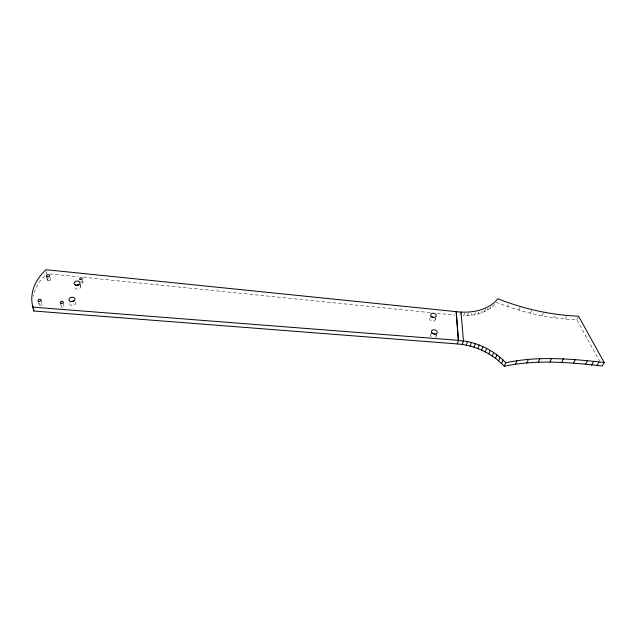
<?xml version="1.0" encoding="UTF-8"?>
<svg xmlns="http://www.w3.org/2000/svg" width="636" height="636" viewBox="0 0 636 636"><rect width="100%" height="100%" fill="white"/><g stroke="black" fill="none" stroke-linecap="round" stroke-linejoin="round"><path stroke-width="0.48" stroke-dasharray="3.18 2.39" d="M435.167 319.685L435.7 317.865M436.089 336.261L436.908 333.55M461.005 312.173L459.876 315.655L457.952 315.448M464.614 313.055L463.716 315.774C475.736 315.75 488.75 312.093 496.533 302.37C522.084 312.546 549.297 318.644 576.804 319.765L600.368 362.56M467.492 315.655L468.398 312.936M471.181 315.297L471.793 313.484M474.75 314.701L475.378 312.888M478.193 313.866L478.821 312.061M481.46 312.817L482.096 311.004M484.553 311.553L485.514 308.834M487.43 310.074L488.082 308.269M490.086 308.412L490.738 306.6M507.639 306.528L508.331 304.716M518.976 310.161L520.065 307.458M530.496 313.254L531.624 310.551M542.111 315.774L543.287 313.079M553.749 317.706L554.56 315.917M565.34 319.041L566.597 316.362M576.804 319.765L578.1 317.094M49.847 273.893L78.506 276.811M83.451 277.312L430.349 312.618M437.274 313.317L455.058 315.13M38.065 300.749L39.019 304.596M40.927 299.898L41.865 303.754M46.571 276.962L47.287 280.063M46.349 271.262L46.881 273.591A59.951 43.169 -8 0 0 36.006 288.219L34.71 291.415A59.951 43.169 -8 0 0 33.374 296.296M49.711 276.064L50.403 279.172M60.317 302.466L61.215 306.568M63.21 302.172L64.037 306.003A1.455 1.041 -9.9 0 1 61.915 307.132A1.455 1.041 -9.9 0 1 61.843 305.328A1.455 1.041 -9.9 0 1 64.037 306.003M80.152 283.545L80.693 286.431M82.608 280.524L82.958 282.456A1.32 0.938 -8 0 1 81.034 283.457M80.939 281.843A1.32 0.938 -8 0 1 82.958 282.456M80.279 285.691A2.965 2.099 -8.4 0 1 77.997 289.094A2.965 2.099 -8.4 0 1 75.104 286.335M75.549 302.275A3.021 2.162 -9.3 0 1 72.949 305.431A3.021 2.162 -9.3 0 1 69.825 303.006M435.119 318.843A2.838 2.099 15.5 0 1 431.979 321.077A2.838 2.099 15.5 0 1 430.031 317.618M436.042 335.395A2.886 2.162 16.2 0 1 435.716 337.016M431.359 336.969A2.886 2.162 16.2 0 1 430.866 334.139M48.066 280.691A1.638 1.137 -9.5 0 0 50.467 279.458A1.638 1.137 -9.5 0 0 48.01 278.711A1.638 1.137 -9.5 0 0 48.066 280.691M39.718 305.169A1.495 1.057 -10.9 0 0 41.92 304.024A1.495 1.057 -10.9 0 0 39.686 303.332A1.495 1.057 -10.9 0 0 39.718 305.169"/><path stroke-width="0.95" d="M456.163 311.648L45.991 269.704A60.261 43.232 -7.9 0 0 35.052 284.348L33.748 287.544A60.261 43.232 -7.9 0 0 32.929 307.156L33.923 311.004L457.244 343.925C474.933 345.316 492.161 353.258 504.269 366.296C536.625 359.292 569.753 362.393 602.26 365.978L604.2 362.496L578.537 316.195C550.903 315.059 523.555 308.945 497.869 298.745C487.995 310.869 470.696 313.445 456.163 311.648L458.389 340.483L463.437 341.031L461.052 312.022M457.244 343.925L458.437 340.34L456.211 311.497M462.269 344.474L463.485 340.888C479.433 343.321 494.697 350.921 505.731 362.766C538.255 355.763 571.533 358.887 604.2 362.496M466.22 345.181L467.46 341.596M470.155 346.103L471.419 342.526M474.051 347.248L475.331 343.671M477.882 348.608L479.186 345.038M481.635 350.174L482.963 346.604M485.3 351.947L486.643 348.385M488.846 353.91L490.213 350.349M492.264 356.057L493.647 352.503M495.524 358.378L496.931 354.832M498.632 360.866L500.055 357.321M501.55 363.514L502.989 359.976M504.269 366.296L505.731 362.766M515.438 364.404L516.949 360.874M526.783 363.061L528.349 359.531M538.287 362.242L539.908 358.72M549.933 361.964L551.611 358.442M561.699 362.21L563.44 358.704M573.577 362.989L575.373 359.483M585.533 364.301L587.394 360.803M591.552 365.215L593.444 361.717M596.958 365.819L598.874 362.329M32.929 307.156L458.437 340.34M33.923 311.004A59.951 43.169 -8 0 1 32.969 306.155M76.225 285.325A2.965 2.099 -8.4 0 1 78.991 284.984M70.699 301.846A3.021 2.162 -9.3 0 1 73.975 301.186M430.771 317.102A2.838 2.099 15.5 0 1 434.301 317.682M431.613 333.598A2.886 2.162 16.2 0 1 435.207 334.194M80.319 279.601A1.328 0.938 -7.9 0 0 82.251 278.6A1.328 0.938 -7.9 0 0 80.223 277.98A1.328 0.938 -7.9 0 0 80.319 279.601M61.072 303.3A1.463 1.041 -9.8 0 0 63.21 302.172A1.463 1.041 -9.8 0 0 61.008 301.488A1.463 1.041 -9.8 0 0 61.072 303.3M47.175 276.811A1.646 1.137 -9.3 0 0 49.6 275.579A1.646 1.137 -9.3 0 0 47.12 274.832A1.646 1.137 -9.3 0 0 47.175 276.811M38.772 301.321A1.503 1.057 -10.8 0 0 40.982 300.168A1.503 1.057 -10.8 0 0 38.732 299.476A1.503 1.057 -10.8 0 0 38.772 301.321M75.501 285.063A2.973 2.099 -8.3 0 0 80.009 282.988A2.973 2.099 -8.3 0 0 75.636 281.39A2.973 2.099 -8.3 0 0 75.501 285.063M70.389 301.416A3.037 2.17 -9.2 0 0 74.984 299.27A3.037 2.17 -9.2 0 0 70.54 297.624A3.037 2.17 -9.2 0 0 70.389 301.416M431.303 316.49A2.854 2.099 15.5 0 0 436.089 316.434A2.854 2.099 15.5 0 0 432.965 313.222A2.854 2.099 15.5 0 0 431.303 316.49M432.17 333.121A2.902 2.17 16.1 0 0 437.035 333.049A2.902 2.17 16.1 0 0 433.855 329.734A2.902 2.17 16.1 0 0 432.17 333.121"/></g></svg>
